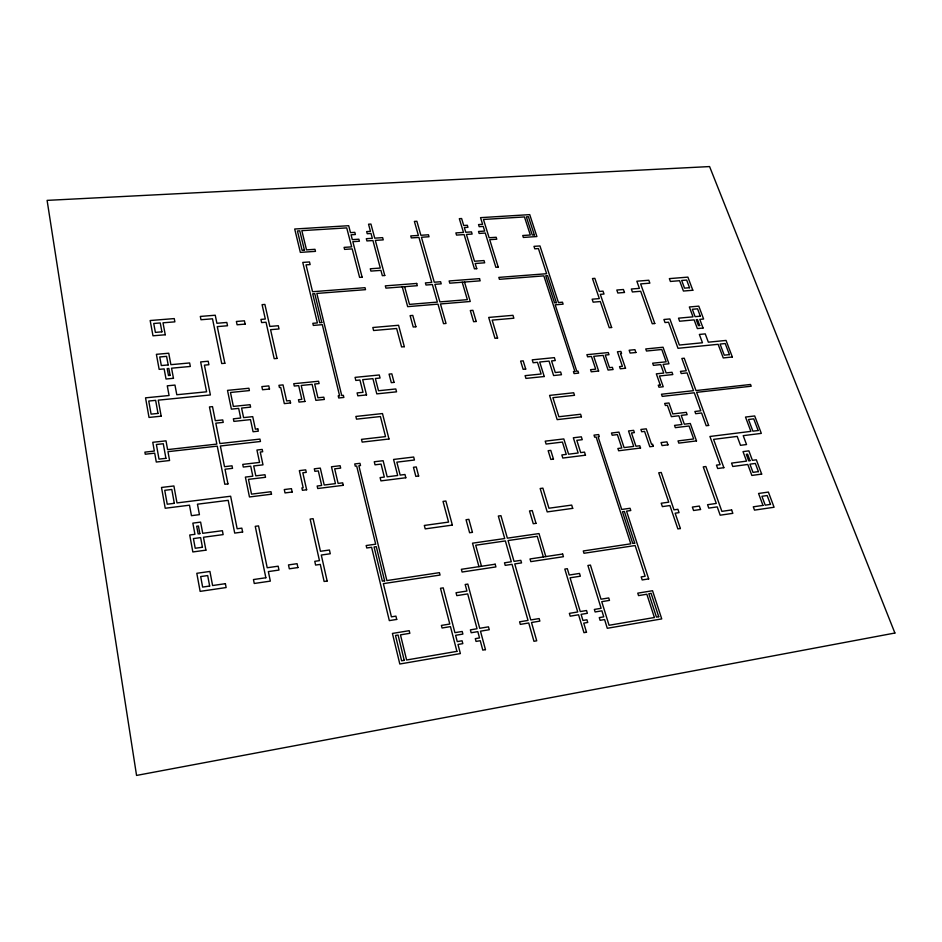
<?xml version="1.0" encoding="UTF-8"?>
<svg xmlns="http://www.w3.org/2000/svg" width="942" height="942" viewBox="0 0 942 942"><rect width="100%" height="100%" fill="white"/><g stroke="black" fill="none" stroke-linecap="round" stroke-linejoin="round"><path stroke-width="1.41" d="M464.5 282.047L470.258 301.487L440.456 303.948L446.025 323.447L443.541 323.671L437.983 304.148L407.674 306.645L402.258 286.863M545.818 556.581L539.001 533.572L507.361 538.153L500.944 515.674L498.33 516.039L504.724 538.53L472.507 543.181L478.948 566.648M462.204 282.223L467.35 299.65L439.902 301.899L434.886 284.343L441.221 283.848L440.609 281.729L434.286 282.223L421.439 237.254L429.022 236.76L428.457 234.782L420.874 235.276L416.87 221.264L414.386 221.417L418.378 235.429L410.759 235.924L411.313 237.914L418.943 237.419L431.754 282.412L425.407 282.906L426.008 285.026L432.366 284.543L437.359 302.099L409.487 304.384L404.624 286.686M543.357 556.946L537.258 536.304L508.079 540.543L514.026 561.361L520.82 560.337L521.55 562.892L514.756 563.917L530.77 619.954L539.142 618.564L539.872 621.108L531.5 622.509L536.728 640.807L533.949 641.29L528.745 622.98L520.314 624.381L519.595 621.826L528.015 620.413L512.036 564.329L505.206 565.365L504.488 562.81L511.306 561.773L505.371 540.932L475.71 545.23L481.492 566.272M894.9 633.024L136.555 775.431L47.1 200.375L709.585 166.569L894.9 633.024M404.224 660.342L401.622 660.789L395.487 635.473L398.077 635.049L404.224 660.342M456.905 651.358L406.603 659.989L400.468 634.861L409.852 633.307L409.193 630.681L392.425 633.436L399.808 664.004L460.379 653.583L458 644.458L462.816 643.633L462.075 640.784L457.259 641.608L455.61 635.308L462.887 634.084L462.192 631.458L454.915 632.671L443.223 587.855L440.491 588.279L449.793 624.04L441.398 625.417L442.069 627.996L450.464 626.618L456.905 651.358M654.384 617.505L609.062 625.276L601.75 601.667L609.486 600.395L608.72 597.946L600.996 599.206L590.434 565.082L587.902 565.471L601.114 608.308L594.355 609.439L595.132 611.959L601.903 610.828L603.751 616.845L599.277 617.599L600.113 620.331L604.599 619.565L607.284 628.29L661.743 618.906L652.535 590.728L637.758 593.154L638.546 595.603L646.836 594.237L654.384 617.505M658.729 616.704L656.444 617.104L648.838 593.719L651.11 593.342L658.729 616.704M485.46 649.65L482.787 650.11L480.255 640.701L476.04 641.42L475.298 638.652L479.513 637.934L477.829 631.635L471.177 632.741L470.399 629.857L477.052 628.738L467.703 593.907L456.799 595.627L456.034 592.742L466.938 591.034L465.183 584.487L467.821 584.087L479.713 628.302L488.474 626.842L489.263 629.715L480.491 631.187L485.46 649.65M586.501 632.235L583.958 632.671L578.576 614.773L570.204 616.174L569.368 613.372L577.729 611.97L564.811 569.074L567.32 568.685L569.227 575.032L579.507 573.431L580.354 576.198L570.075 577.811L580.26 611.558L586.536 610.51L587.384 613.301L581.096 614.349L582.945 620.46L586.937 619.789L587.737 622.45L583.746 623.133L586.501 632.235M396.723 619.424L389.329 620.613L371.607 547.29L366.756 547.973L366.167 545.536L375.681 544.193L356.677 466.007L355.275 466.172L354.734 463.947L359.974 463.323L360.515 465.536L358.867 465.737L386.879 580.578L439.419 572.654L440.044 575.056L383.359 583.64L391.425 616.845L395.923 616.127L396.723 619.424M648.673 578.906L642.185 579.942L641.196 576.893L645.152 576.257L635.144 545.536L583.981 553.272L583.275 550.976L630.787 543.817L596.133 437.017L594.685 437.194L594.013 435.122L598.641 434.568L599.312 436.629L598.076 436.782L621.708 509.457L630.057 508.28L630.787 510.529L626.548 511.129L648.673 578.906M384.607 580.837L382.37 581.167L374.08 546.972L376.294 546.666L384.607 580.837M495.162 564.211L461.38 569.298L462.11 572.029L495.916 566.919L495.162 564.211M562.633 554.037L530.016 558.959L530.805 561.632L563.434 556.698L562.633 554.037M634.708 543.145L632.753 543.44L622.45 511.753L624.393 511.471L634.708 543.145M327.145 581.026L324.119 581.473L320.292 564.388L315.605 565.059L314.769 561.326L319.456 560.655L310.142 519.077L313.109 518.677L320.457 551.282L329.429 550.01L330.277 553.755L321.293 555.038L327.145 581.026M680.395 528.533L677.875 528.909L669.903 505.548L662.367 506.608L661.213 503.228L668.749 502.168L658.741 472.802L661.225 472.472L674.001 509.858L677.899 509.292L679.041 512.636L675.143 513.202L680.395 528.533M209.666 586.054L202.636 587.078L200.681 576.563L207.687 575.562L209.666 586.054M225.385 583.675L212.586 585.535L209.925 571.441L196.807 573.301L200.14 591.364L226.127 587.549L225.385 583.675M265.856 577.752L253.457 579.554L254.258 583.475L270.33 581.12L268.352 571.594L278.973 570.063L278.161 566.189L267.21 567.755L258.544 525.895L255.258 526.331L265.856 577.752M731.616 509.94L721.878 511.365L705.864 466.525L703.25 466.867L716.285 503.452L707.56 504.7L708.761 508.103L717.227 506.878L720.183 515.192L732.841 513.343L731.616 509.94M762.985 505.407L753.294 506.808L754.507 510.117L774.077 507.255L768.389 492.077L758.557 493.478L762.985 505.407M770.485 504.394L765.222 505.159L761.925 496.293L767.177 495.551L770.485 504.394M297.919 567.567L289.324 568.803L288.488 564.917L297.071 563.693L297.919 567.567M700.542 509.492L693.559 510.505L692.37 507.067L699.341 506.066L700.542 509.492M472.448 532.348L469.611 532.748L466.043 519.725L468.869 519.336L472.448 532.348M536.01 523.34L533.266 523.728L529.498 510.953L532.23 510.576L536.01 523.34M452.36 525.094L425.219 528.874L424.324 525.448L448.569 522.092L443.023 501.403L445.872 501.026L452.36 525.094M572.701 508.362L547.208 511.906L540.166 488.509L542.886 488.144L548.939 508.221L571.688 505.089L572.701 508.362M202.436 547.267L195.218 548.244L193.416 538.577L200.622 537.611L202.436 547.267M758.404 471.624L752.988 472.354L749.938 464.171L755.354 463.452L758.404 471.624M205.909 550.163L192.839 551.953L189.719 535.009L194.935 534.314L192.851 523.128L200.622 522.115L202.73 533.302L222.383 530.699L223.148 534.609L203.472 537.246L205.909 550.163M761.678 474.097L751.857 475.439L747.795 464.465L732.782 466.478L731.557 463.111L746.547 461.121L743.026 451.618L748.878 450.853L752.411 460.332L756.332 459.814L761.678 474.097M242.624 532.03L234.711 533.09L228.188 500.332L197.455 504.194L199.433 514.65L191.45 515.674L189.495 505.195L165.215 508.244L161.506 487.461L173.905 485.966L176.99 502.922L230.637 496.234L237.149 528.756L241.835 528.132L242.624 532.03M723.856 467.691L717.674 468.515L716.462 465.136L720.124 464.653L709.927 436.476L750.88 431.365L745.499 417.059L754.695 415.952L761.313 433.379L743.214 435.651L746.535 444.542L740.506 445.319L737.197 436.405L713.577 439.372L723.856 467.691M199.869 533.667L198.126 533.89L196.69 526.225L198.432 526.001L199.869 533.667M750.02 460.65L748.702 460.826L746.288 454.315L747.595 454.15L750.02 460.65M271.508 494.197L249.465 496.964L245.379 477.088L252.809 476.193L250.725 466.172L243.307 467.044L242.753 464.394L259.568 462.416L256.942 450.041L262.206 449.44L262.7 451.748L260.263 452.03L262.983 464.842L253.716 465.937L255.8 475.851L264.985 474.744L265.526 477.3L248.464 479.36L251.526 494.138L270.978 491.712L271.508 494.197M306.645 489.769L302.429 490.299L301.899 487.932L303.183 487.768L299.344 470.635L305.703 469.858L306.268 472.366L302.818 472.778L306.645 489.769M653.348 446.296L649.815 446.732L644.575 431.389L641.679 431.742L640.901 429.47L646.247 428.834L651.534 444.283L652.606 444.153L653.348 446.296M696.503 440.903L678.805 443.117L678.028 440.915L693.677 438.96L689.049 425.996L675.332 427.656L674.543 425.395L681.949 424.512L678.852 415.763L671.375 416.647L667.383 405.284L665.393 405.507L664.675 403.459L668.95 402.976L672.812 413.927L686.306 412.349L687.142 414.68L681.207 415.375L684.339 424.194L690.286 423.488L696.503 440.903M343.265 485.318L317.737 488.521L317.16 486.025L321.669 485.46L318.314 470.906L314.875 471.318L314.31 468.822L320.304 468.103L324.213 485.024L335.434 483.623L331.478 466.761L340.109 465.713L340.674 468.103L334.681 468.833L338.119 483.411L342.676 482.834L343.265 485.318M418.648 476.028L415.834 476.381L413.456 467.291L416.27 466.938L418.648 476.028M553.472 459.107L550.835 459.437L548.15 450.7L550.776 450.382L553.472 459.107M640.536 448.027L618.635 450.771L617.881 448.486L621.826 447.992L617.387 434.592L612.194 435.228L611.464 433.026L618.941 432.119L624.087 447.603L633.707 446.402L628.526 430.965L633.636 430.353L634.402 432.613L631.481 432.967L635.944 446.237L639.771 445.754L640.536 448.027M292.173 492.018L285.014 492.925L284.284 489.546L291.431 488.663L292.173 492.018M405.814 477.759L380.921 480.879L380.109 477.606L384.324 477.076L381.063 464.088L375.022 464.818L374.268 461.768L383.123 460.709L387.186 476.805L397.677 475.498L393.568 459.449L413.668 457.023L414.445 460.014L396.841 462.157L400.162 475.098L404.978 474.497L405.814 477.759M585.488 455.198L562.81 458.048L561.844 454.939L566.272 454.385L562.421 442.069L546.101 444.047L545.218 441.162L563.811 438.925L568.603 454.185L578.164 452.996L573.337 437.783L581.332 436.817L582.25 439.678L576.81 440.338L580.696 452.596L584.511 452.113L585.488 455.198M667.972 444.848L662.073 445.59L661.037 442.575L666.924 441.845L667.972 444.848M174.317 503.322L167.229 504.205L164.744 490.323L171.797 489.463L174.317 503.322M758.157 430.518L752.905 431.177L748.501 419.496L753.741 418.86L758.157 430.518M227.952 483.905L224.832 484.282L217.249 446.143L167.97 451.665L169.584 460.52L156.29 462.039L154.712 453.161L145.268 454.221L144.903 452.136L154.335 451.077L152.769 442.293L166.004 440.844L167.594 449.605L216.837 444.094L209.454 406.932L212.503 406.626L215.318 420.709L222.724 419.92L223.23 422.381L215.812 423.17L219.886 443.552L259.945 439.09L260.463 441.492L220.369 445.99L224.514 466.69L232.015 465.807L232.533 468.339L225.02 469.222L227.952 483.905M708.643 425.443L706.206 425.737L701.59 412.985L695.691 413.691L694.89 411.477L700.801 410.783L694.278 392.779L662.238 396.382L661.484 394.239L693.512 390.671L687.083 372.902L681.231 373.527L680.454 371.372L686.306 370.759L681.855 358.466L684.245 358.219L695.997 390.565L750.527 384.477L751.198 386.22L696.633 392.343L708.643 425.443M388.987 439.007L362.187 442.104L361.504 439.361L385.525 436.605L380.415 416.541L356.523 419.155L355.852 416.446L382.476 413.562L388.987 439.007M581.438 416.835L557.169 419.626L549.575 395.393L573.69 392.767L574.514 395.31L552.895 397.677L558.889 416.741L580.602 414.256L581.438 416.835M165.922 458.33L158.998 459.119L156.384 444.494L163.272 443.741L165.922 458.33M257.825 428.893L255.4 429.163L252.727 416.647L243.589 417.612L241.588 408.063L250.607 407.132L250.089 404.695L233.369 406.414L230.484 392.473L249.395 390.589L248.9 388.257L227.505 390.377L231.379 409.146L238.679 408.392L240.681 418.036L233.369 418.813L233.899 421.392L250.501 419.614L253.068 431.742L258.308 431.177L257.825 428.893M660.236 384.972L658.258 385.196L658.976 387.221L663.227 386.75L659.435 375.988L672.812 374.563L671.999 372.29L666.124 372.914L663.097 364.389L668.961 363.777L663.05 347.233L645.753 348.952L646.483 351.025L661.79 349.494L666.171 361.81L652.665 363.2L653.43 365.366L660.742 364.613L663.733 373.067L656.327 373.844L660.236 384.972M339.579 395.711L338.213 395.852L338.731 397.983L343.865 397.442L343.347 395.322L341.734 395.499L316.842 293.433L365.531 289.665L365.013 287.687L312.556 291.714L306.032 264.855L310.13 264.572L309.494 261.958L302.771 262.418L317.395 322.929L312.826 323.318L313.333 325.426L322.305 324.66L339.579 395.711M574.867 371.454L573.431 371.595L574.078 373.585L578.635 373.114L577.988 371.124L576.775 371.254L555.179 304.831L563.116 304.16L562.468 302.194L558.441 302.535L539.966 245.944L533.984 246.357L534.785 248.818L538.424 248.558L546.619 273.722L498.836 277.395L499.425 279.315L543.852 275.876L574.867 371.454M161.176 416.176L149.024 417.436L145.539 397.842L169.077 395.51L167.276 385.82L174.965 385.078L176.802 394.745L206.592 391.801L200.646 361.928L208.194 361.233L208.9 364.731L204.414 365.143L210.384 394.957L158.256 400.15L161.176 416.176M366.532 394.933L357.83 395.828L357.1 392.92L363.023 392.308L359.938 380.026L355.829 380.438L355.063 377.377L379.273 374.975L380.062 378.025L375.363 378.496L378.507 390.742L395.793 388.964L396.547 391.825L376.8 393.874L372.902 378.649L362.682 379.673L366.532 394.933M544.24 376.517L525.93 378.413L525.094 375.658L541.132 374.009L537.482 362.317L533.148 362.752L532.242 359.832L554.367 357.642L555.297 360.55L551.565 360.916L555.262 372.537L560.62 371.984L561.491 374.728L553.613 375.54L549.033 361.092L539.695 362.022L544.24 376.517M732.334 356.994L723.256 357.936L718.122 344.313L678.004 348.305L668.561 322.223L665.017 322.553L663.91 319.491L669.868 318.949L679.347 345.043L702.461 342.758L699.364 334.445L705.24 333.88L708.349 342.182L726.047 340.427L732.334 356.994M290.572 402.964L284.331 403.612L280.692 387.397L279.433 387.527L278.938 385.302L283.036 384.901L286.651 400.927L290.03 400.585L290.572 402.964M304.914 401.48L299.014 402.093L298.473 399.714L301.84 399.361L298.673 385.608L294.293 386.043L293.751 383.712L318.573 381.251L319.114 383.571L314.687 384.018L317.937 397.795L323.812 397.183L324.354 399.467L315.876 400.35L312.12 384.383L301.204 385.466L304.914 401.48M598.629 371.03L591.258 371.796L590.563 369.688L595.674 369.158L591.458 356.441L587.608 356.83L586.89 354.675L608.285 352.567L609.003 354.698L605.259 355.063L609.498 367.651L612.371 367.356L613.101 369.535L608.073 370.053L603.139 355.381L593.731 356.323L598.629 371.03M625.535 368.24L620.272 368.793L619.53 366.615L622.391 366.32L617.422 351.778L620.872 351.437L621.567 353.438L620.507 353.544L625.535 368.24M158.009 413.42L151.097 414.127L148.754 401.045L155.642 400.35L158.009 413.42M729.414 354.628L724.257 355.158L720.077 344.065L725.222 343.547L729.414 354.628M269.494 389.046L262.535 389.741L261.852 386.597L268.8 385.902L269.494 389.046M635.909 352.496L630.139 353.073L629.162 350.247L634.92 349.67L635.909 352.496M394.062 382.381L391.307 382.664L389.07 374.115L391.825 373.844L394.062 382.381M525.718 369.064L523.14 369.323L520.62 361.092L523.187 360.845L525.718 369.064M173.469 378.307L166.028 379.014L164.144 368.899L159.151 369.358L156.384 354.322L168.736 353.226L170.902 364.672L189.636 362.953L190.319 366.462L171.562 368.192L173.469 378.307M703.05 328.04L697.363 328.581L694.136 319.88L679.629 321.222L678.511 318.172L693.006 316.842L689.344 306.974L698.787 306.138L703.603 319.02L699.812 319.373L703.05 328.04M170.137 375.375L168.477 375.528L167.181 368.616L168.842 368.463L170.137 375.375M699.706 325.52L698.434 325.638L696.232 319.703L697.504 319.585L699.706 325.52M168.182 364.931L161.329 365.555L159.74 356.971L166.581 356.359L168.182 364.931M700.318 316.182L695.09 316.665L692.346 309.282L697.563 308.823L700.318 316.182M224.867 363.271L221.723 363.553L212.503 318.796L200.987 319.738L200.316 316.43L215.247 315.229L216.907 323.283L226.822 322.458L227.517 325.755L217.284 326.615L224.867 363.271M277.042 358.419L274.193 358.678L266.021 322.223L261.64 322.588L260.934 319.409L265.314 319.044L262.088 304.655L264.89 304.431L269.848 326.438L278.29 325.72L279.02 328.958L270.578 329.676L277.042 358.419M404.318 346.691L401.586 346.939L396.641 328.499L373.597 330.512L372.82 327.51L398.56 325.273L404.318 346.691M497.588 338.06L494.974 338.308L488.698 317.43L512.966 315.323L513.861 318.219L492.171 320.115L497.588 338.06M611.641 327.486L609.25 327.698L600.325 301.546L593.154 302.158L592.153 299.203L599.312 298.602L592.471 278.538L594.849 278.349L599.324 291.455L603.021 291.149L604.01 294.034L600.313 294.34L611.641 327.486M654.784 323.518L652.264 323.754L640.69 291.266L632.388 291.961L631.352 289.017L639.394 288.358L636.851 281.211L648.814 280.245L649.862 283.153L640.642 283.907L654.784 323.518M415.905 326.768L413.22 327.004L410.111 315.641L412.784 315.405L415.905 326.768M476.216 321.481L473.614 321.705L470.317 310.53L472.908 310.307L476.216 321.481M321.787 322.529L319.715 322.706L312.709 293.822L314.769 293.668L321.787 322.529M556.369 302.676L554.532 302.829L545.736 275.794L547.573 275.653L556.369 302.676M245.132 324.107L237.101 324.778L236.395 321.469L244.414 320.81L245.132 324.107M624.475 292.456L617.846 293.009L616.81 290.042L623.427 289.5L624.475 292.456M161.918 331.831L155.383 332.385L153.734 323.483L160.258 322.953L161.918 331.831M689.52 287.722L684.528 288.134L681.678 280.469L686.671 280.068L689.52 287.722M165.262 334.775L152.993 335.799L150.167 320.527L174.246 318.584L174.882 321.846L163.001 322.812L165.262 334.775M692.817 290.254L683.433 291.043L679.594 280.704L670.398 281.458L669.362 278.62L687.896 277.125L692.817 290.254M416.705 283.448L385.325 285.862L385.937 288.134L417.33 285.697L416.705 283.448M479.525 278.632L449.134 280.963L449.781 283.189L480.185 280.834L479.525 278.632M362.128 277.207L359.608 277.395L352.19 248.888L344.595 249.395L344.077 247.381L351.672 246.875L346.727 227.893L301.84 230.66L306.527 249.877L314.981 249.312L315.488 251.361L300.345 252.374L294.705 229.012L348.681 225.703L350.483 232.627L354.816 232.356L355.381 234.523L351.06 234.805L352.32 239.633L358.867 239.209L359.408 241.246L352.85 241.67L362.128 277.207M384.772 275.5L382.346 275.676L380.921 270.366L370.901 271.096L370.288 268.776L380.297 268.046L372.926 240.54L366.921 240.928L366.32 238.691L372.325 238.302L371.018 233.463L367.227 233.698L366.662 231.591L370.453 231.355L368.546 224.208L370.936 224.066L374.728 238.149L382.64 237.643L383.241 239.869L375.328 240.387L384.772 275.5M476.758 268.682L474.438 268.847L464.123 234.593L456.529 235.088L455.881 232.91L463.476 232.415L459.331 218.674L461.615 218.532L463.723 225.491L467.326 225.268L467.95 227.316L464.335 227.54L465.772 232.262L471.471 231.897L472.13 234.063L466.42 234.44L474.509 261.24L484.011 260.557L484.694 262.806L475.192 263.501L476.758 268.682M498.212 267.116L495.857 267.293L485.283 233.039L479.137 233.439L478.524 231.473L484.683 231.073L483.246 226.41L479.184 226.669L478.536 224.573L482.598 224.314L480.538 217.649L529.745 214.635L536.893 236.536L523.352 237.443L522.739 235.512L530.322 235.005L524.458 216.943L483.458 219.462L489.122 237.749L496.175 237.278L496.775 239.209L489.71 239.68L498.212 267.116M304.443 250.172L302.111 250.325L297.425 230.978L299.744 230.825L304.443 250.172M534.326 234.888L532.254 235.029L526.342 216.86L528.415 216.731L534.326 234.888"/></g></svg>
